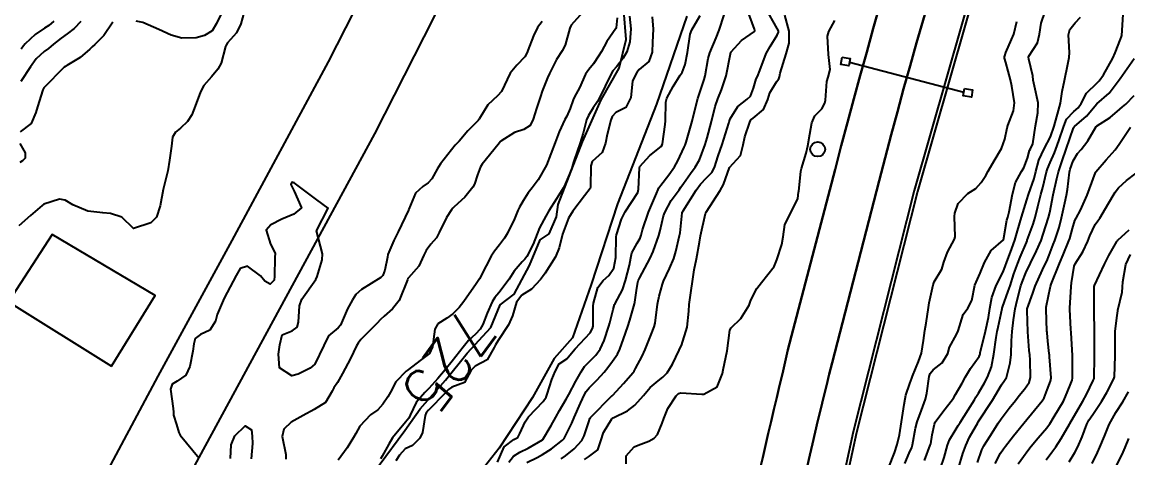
# Model space of a CAD drawing. Header units: metres. Extents: x 318500 to 325275, y 7408834 to 7428799.
# Drawn here: x 323498.3 to 323594.8, y 7419751.9 to 7419790 of the extents above; entities that cross this region are included whole.
import ezdxf
from ezdxf.enums import TextEntityAlignment as Align

# ---------------------------------------------------------------- set-up
doc = ezdxf.new("R2010")
doc.units = ezdxf.units.M
doc.header["$MEASUREMENT"] = 0
for name, color, linetype in [('Canaleta de Drenagem', 151, 'Continuous'), ('Cotas', 45, 'Continuous'), ('Curvas de Nivel 1m', 11, 'Continuous'), ('Curvas de Nivel 5m', 15, 'Continuous'), ('Edificações', 30, 'Continuous'), ('Hidrografia', 140, 'Continuous'), ('Linha Férrea', 20, 'Continuous'), ('Postes', 20, 'Continuous'), ('Pórticos', 45, 'Continuous'), ('Vias Primárias', 230, 'Continuous')]:
    doc.layers.add(name, color=color, linetype=linetype)
doc.styles.add('Style-STANDARD', font='STANDARD.shx')

msp = doc.modelspace()

# ---------------------------------------------------------------- linework, layer by layer
at = {"layer": 'Canaleta de Drenagem'}
for points in [[(323595.116, 7419832.952), (323589.662, 7419818.973), (323585.826, 7419808.817), (323581.835, 7419795.035), (323576.178, 7419775.288), (323570.863, 7419754.222), (323567.061, 7419736.754), (323564.533, 7419720.956), (323564.768, 7419715.621), (323560.512, 7419694.585), (323553.429, 7419661.246)], [(323595.395, 7419832.842), (323589.942, 7419818.866), (323586.111, 7419808.723), (323582.123, 7419794.952), (323576.468, 7419775.21), (323571.155, 7419754.154), (323567.356, 7419736.699), (323564.834, 7419720.939), (323565.07, 7419715.597), (323560.806, 7419694.524), (323553.722, 7419661.183)]]:
    msp.add_lwpolyline(points, dxfattribs=at)
at = {"layer": 'Curvas de Nivel 1m', "flags": 128}
for points, elevation in [([(323517.812, 7419791.442), (323517.371, 7419789.873), (323517, 7419789.086), (323516.195, 7419788.197), (323516.07, 7419788.013), (323516.015, 7419787.892), (323515.642, 7419786.421), (323515.355, 7419785.898), (323514.811, 7419785.246), (323514.146, 7419784.465), (323513.832, 7419783.915), (323513.377, 7419782.666), (323513.073, 7419781.926), (323512.696, 7419781.336), (323512.092, 7419780.736), (323511.649, 7419780.384), (323511.389, 7419779.95), (323511.298, 7419779.178), (323511.145, 7419777.954), (323510.975, 7419777.028), (323510.712, 7419775.96), (323510.582, 7419775.401), (323510.316, 7419773.965), (323509.99, 7419772.976), (323509.492, 7419772.468), (323507.98, 7419771.99), (323506.97, 7419772.986), (323505.993, 7419773.298), (323505.306, 7419773.344), (323503.995, 7419773.508), (323502.676, 7419774.063), (323502.006, 7419774.464), (323501.537, 7419774.547), (323500.161, 7419774.098), (323499.999, 7419774.002), (323498.99, 7419773.115), (323497.981, 7419772.21)], 729), ([(323547.769, 7419791.467), (323546.223, 7419789.742), (323546.098, 7419789.492), (323545.688, 7419788.007), (323545.433, 7419787.501), (323544.936, 7419786.752), (323544.321, 7419785.518), (323544.156, 7419785.137), (323543.699, 7419783.97), (323543.549, 7419783.526), (323543.183, 7419782.47), (323542.9, 7419781.532), (323542.646, 7419780.991), (323542.096, 7419780.635), (323541.262, 7419780.383), (323540.081, 7419779.616), (323540.061, 7419779.589), (323540.047, 7419779.57), (323539.836, 7419779.332), (323538.436, 7419777.594), (323538.294, 7419777.359), (323538.046, 7419776.657), (323537.771, 7419775.866), (323537.637, 7419775.604), (323536.918, 7419774.709), (323536.004, 7419773.883), (323535.871, 7419773.753), (323535.758, 7419773.624), (323535.319, 7419772.955), (323534.68, 7419771.64), (323534.448, 7419771.168), (323533.965, 7419770.618), (323533.553, 7419770.057), (323533.35, 7419769.656), (323532.901, 7419768.695), (323532.001, 7419767.669), (323531.964, 7419767.625), (323531.918, 7419767.507), (323531.2, 7419765.68), (323530.605, 7419764.973), (323529.88, 7419764.335), (323529.558, 7419764.022), (323529.264, 7419763.709), (323528.577, 7419763.002), (323527.848, 7419762.271), (323527.609, 7419761.967), (323527.481, 7419761.734), (323526.937, 7419760.631), (323526.474, 7419759.743), (323526.257, 7419759.302), (323525.802, 7419758.541), (323525.492, 7419758.057), (323525.343, 7419757.757), (323524.755, 7419756.786), (323523.766, 7419756.154), (323523.513, 7419756.034), (323523.069, 7419755.79), (323521.753, 7419755.071), (323521.112, 7419754.451), (323520.981, 7419753.818), (323521.286, 7419752.245), (323521.307, 7419751.814)], 727), ([(323550.229, 7419790.379), (323550.14, 7419789.521), (323550.106, 7419789.441), (323549.322, 7419788.33), (323548.854, 7419787.453), (323548.61, 7419787.029), (323548.174, 7419786.373), (323547.766, 7419785.866), (323547.481, 7419785.47), (323546.945, 7419784.275), (323546.513, 7419783.484), (323546.397, 7419783.226), (323546.124, 7419782.454), (323545.826, 7419781.782), (323545.668, 7419781.497), (323545.162, 7419780.436), (323544.813, 7419779.509), (323544.06, 7419777.52), (323543.324, 7419776.244), (323542.804, 7419775.532), (323542.458, 7419775.102), (323542.013, 7419774.413), (323541.697, 7419773.852), (323541.55, 7419773.547), (323541.255, 7419772.814), (323540.656, 7419771.56), (323540.395, 7419771.143), (323539.965, 7419770.558), (323539.529, 7419770.004), (323539.239, 7419769.577), (323538.791, 7419768.728), (323538.212, 7419767.587), (323538.095, 7419767.412), (323537.916, 7419767.15), (323536.848, 7419765.606), (323536.437, 7419765.067), (323535.883, 7419764.515), (323535.353, 7419764.153), (323534.561, 7419763.64), (323534.315, 7419763.192), (323534.101, 7419761.646), (323533.834, 7419761.058), (323533.031, 7419760.455), (323532.004, 7419759.668), (323531.907, 7419759.581), (323531.818, 7419759.506), (323530.912, 7419758.575), (323530.433, 7419757.69), (323530.192, 7419757.286), (323529.774, 7419756.647), (323529.324, 7419756.15), (323528.697, 7419755.716), (323527.75, 7419754.7), (323527.396, 7419754.081), (323527.202, 7419753.735), (323526.649, 7419752.818), (323525.855, 7419751.749)], 726), ([(323553.298, 7419790.462), (323553.378, 7419789.393), (323553.325, 7419788.271), (323553.285, 7419787.394), (323553.016, 7419786.559), (323552.167, 7419785.862), (323551.956, 7419785.62), (323551.834, 7419785.415), (323551.59, 7419784.855), (323551.443, 7419783.42), (323551.006, 7419782.548), (323550.12, 7419782.102), (323549.8, 7419781.758), (323549.671, 7419781.444), (323549.358, 7419780.18), (323549.208, 7419779.449), (323548.912, 7419778.611), (323548.064, 7419777.838), (323547.934, 7419777.462), (323547.909, 7419775.584), (323547.869, 7419775.462), (323547.375, 7419774.824), (323546.362, 7419773.485), (323545.994, 7419772.882), (323545.468, 7419771.498), (323545.167, 7419770.297), (323544.847, 7419769.507), (323543.936, 7419768.083), (323543.705, 7419767.75), (323543.54, 7419767.524), (323542.755, 7419766.688), (323541.906, 7419766.151), (323541.448, 7419765.547), (323541.085, 7419764.349), (323540.732, 7419763.557), (323539.849, 7419762.19), (323539.611, 7419761.804), (323539.504, 7419761.573), (323538.891, 7419760.518), (323537.824, 7419759.964), (323537.487, 7419759.595), (323536.889, 7419758.519), (323535.797, 7419758.105), (323535.505, 7419757.914), (323535.247, 7419757.628), (323533.767, 7419756.119), (323533.547, 7419755.869), (323533.468, 7419755.653), (323533.235, 7419754.166), (323533.01, 7419753.657), (323532.359, 7419753.035), (323531.726, 7419752.717), (323531.221, 7419752.173), (323530.903, 7419751.682)], 724), ([(323539.786, 7419751.569), (323540.377, 7419752.914), (323541.224, 7419753.548), (323541.569, 7419753.716), (323541.748, 7419754.083), (323542.194, 7419755.103), (323542.496, 7419755.529), (323543.784, 7419756.869), (323544.039, 7419757.256), (323544.131, 7419757.507), (323544.517, 7419758.795), (323544.828, 7419759.5), (323545.173, 7419760.153), (323545.836, 7419760.587), (323546.248, 7419761.08), (323546.559, 7419761.479), (323547.864, 7419762.878), (323548.088, 7419763.237), (323548.139, 7419763.457), (323548.148, 7419765.206), (323548.161, 7419765.457), (323548.558, 7419766.816), (323549.027, 7419767.449), (323549.503, 7419767.876), (323549.941, 7419768.502), (323550.122, 7419769.437), (323550.162, 7419771.253), (323550.181, 7419771.437), (323550.622, 7419772.809), (323550.923, 7419773.426), (323552.027, 7419775.136), (323552.104, 7419775.409), (323552.198, 7419777.268), (323552.229, 7419777.407), (323553.1, 7419778.369), (323554.087, 7419779.158), (323554.173, 7419779.295), (323554.195, 7419779.379), (323554.428, 7419781.056), (323554.461, 7419781.376), (323554.494, 7419783.017), (323554.562, 7419783.376), (323555.123, 7419784.398), (323555.753, 7419785.364), (323555.904, 7419785.622), (323556.174, 7419786.303), (323556.38, 7419787.357), (323556.617, 7419788.951), (323556.76, 7419789.352), (323557.474, 7419790.583)], 724), ([(323542.334, 7419751.531), (323543.253, 7419751.981), (323543.721, 7419752.236), (323544.509, 7419752.722), (323545.474, 7419753.493), (323545.596, 7419753.638), (323545.746, 7419753.911), (323546.272, 7419754.973), (323546.491, 7419755.479), (323547.043, 7419756.731), (323547.39, 7419757.466), (323547.532, 7419757.726), (323547.799, 7419758.075), (323548.492, 7419758.768), (323549.102, 7419759.441), (323549.42, 7419759.842), (323549.834, 7419760.4), (323550.265, 7419761.013), (323550.466, 7419761.431), (323550.785, 7419762.352), (323551.169, 7419763.421), (323551.336, 7419763.96), (323551.737, 7419765.412), (323551.768, 7419765.546), (323551.918, 7419766.578), (323552.036, 7419767.3), (323552.066, 7419767.408), (323552.181, 7419767.655), (323553.112, 7419769.393), (323553.381, 7419769.967), (323553.873, 7419771.382), (323553.986, 7419771.795), (323554.295, 7419773.088), (323554.391, 7419773.376), (323554.963, 7419774.428), (323555.638, 7419775.364), (323555.81, 7419775.586), (323556.038, 7419775.92), (323556.629, 7419776.774), (323557.054, 7419777.345), (323557.418, 7419777.991), (323557.921, 7419779.333), (323558.096, 7419779.903), (323558.462, 7419781.325), (323558.806, 7419782.644), (323559.028, 7419783.317), (323559.355, 7419784.109), (323559.771, 7419785.306), (323560.123, 7419787.235), (323560.136, 7419787.301), (323560.15, 7419787.341), (323560.192, 7419787.419), (323561.085, 7419788.413), (323562.219, 7419789.204), (323562.26, 7419789.239), (323562.267, 7419789.279), (323562.222, 7419789.404), (323561.547, 7419791.287)], 726), ([(323545.35, 7419751.859), (323545.719, 7419752.114), (323546.473, 7419752.734), (323547.149, 7419753.469), (323547.358, 7419753.854), (323547.765, 7419755.104), (323547.855, 7419755.372), (323547.914, 7419755.458), (323549.789, 7419757.38), (323549.816, 7419757.404), (323549.85, 7419757.429), (323550.792, 7419758.433), (323551.632, 7419759.412), (323551.709, 7419759.525), (323551.825, 7419759.743), (323552.413, 7419760.83), (323552.679, 7419761.398), (323553.204, 7419762.73), (323553.472, 7419763.386), (323553.553, 7419763.707), (323553.76, 7419765.382), (323553.778, 7419765.506), (323553.91, 7419766.066), (323554.182, 7419767.122), (323554.279, 7419767.377), (323554.813, 7419768.5), (323555.175, 7419769.368), (323555.366, 7419769.959), (323555.695, 7419771.363), (323555.734, 7419771.612), (323555.917, 7419773.361), (323555.942, 7419773.429), (323556.012, 7419773.534), (323557.133, 7419775.343), (323557.507, 7419775.869), (323558.046, 7419776.401), (323558.512, 7419776.864), (323558.729, 7419777.32), (323559.055, 7419778.336), (323559.402, 7419779.31), (323559.986, 7419781.179), (323560.016, 7419781.301), (323560.039, 7419781.374), (323560.114, 7419781.573), (323560.786, 7419782.637), (323561.579, 7419783.286), (323561.873, 7419783.554), (323562.154, 7419784.239), (323562.391, 7419785.052), (323562.48, 7419785.275), (323562.691, 7419785.788), (323563.24, 7419787.264), (323563.588, 7419787.87), (323564.214, 7419788.882), (323564.32, 7419789.147), (323564.32, 7419789.249), (323564.223, 7419789.462), (323563.206, 7419791.266)], 727), ([(323547.387, 7419751.793), (323547.718, 7419752.023), (323548.535, 7419752.641), (323548.809, 7419753.444), (323549.03, 7419754.162), (323549.769, 7419755.353), (323549.808, 7419755.391), (323549.879, 7419755.429), (323551.14, 7419756.053), (323551.781, 7419756.542), (323552.536, 7419757.399), (323553.114, 7419758.077), (323553.81, 7419758.681), (323554.211, 7419758.979), (323554.614, 7419759.372), (323555.069, 7419760.131), (323555.661, 7419761.362), (323555.722, 7419761.491), (323555.854, 7419761.765), (323556.358, 7419763.353), (323556.486, 7419764.756), (323556.523, 7419765.351), (323556.704, 7419766.562), (323556.805, 7419767.347), (323556.963, 7419768.367), (323557.166, 7419769.342), (323557.425, 7419770.791), (323557.527, 7419771.337), (323557.961, 7419773.282), (323557.972, 7419773.331), (323558.011, 7419773.418), (323559.223, 7419775.312), (323559.521, 7419775.824), (323560.047, 7419777.3), (323560.06, 7419777.325), (323561.014, 7419778.352), (323561.256, 7419779.288), (323561.395, 7419779.989), (323561.816, 7419781.283), (323561.925, 7419781.47), (323562.115, 7419781.608), (323563.023, 7419782.37), (323563.391, 7419783.261), (323563.573, 7419783.834), (323564.163, 7419784.788), (323564.365, 7419785.049), (323564.419, 7419785.246), (323564.472, 7419785.544), (323565.003, 7419787.238), (323565.273, 7419788.165), (323565.268, 7419789.234), (323564.87, 7419790.612)], 728), ([(323575.353, 7419751.457), (323575.729, 7419752.348), (323575.965, 7419752.858), (323576.045, 7419753.085), (323576.308, 7419754.536), (323576.451, 7419755.08), (323576.819, 7419756.113), (323577.159, 7419757.069), (323577.282, 7419757.584), (323577.485, 7419759.065), (323577.568, 7419759.32), (323577.829, 7419759.627), (323578.639, 7419760.251), (323579.106, 7419761.047), (323579.273, 7419761.628), (323579.867, 7419762.706), (323580.014, 7419763.038), (323580.46, 7419764.463), (323580.854, 7419765.026), (323581.228, 7419765.703), (323581.472, 7419767.017), (323581.941, 7419768.078), (323582.318, 7419769.004), (323582.902, 7419770.059), (323583.98, 7419770.98), (323584.281, 7419772.702), (323584.349, 7419772.977), (323584.474, 7419773.435), (323584.759, 7419774.973), (323585.027, 7419775.988), (323585.554, 7419776.965), (323585.744, 7419777.284), (323586.078, 7419778.133), (323586.262, 7419778.782), (323586.331, 7419778.956), (323586.532, 7419779.391), (323586.774, 7419780.95), (323586.982, 7419782.092), (323587.01, 7419782.947), (323586.703, 7419784.411), (323586.587, 7419784.954), (323586.531, 7419785.312), (323586.188, 7419786.779), (323586.156, 7419786.96), (323586.162, 7419786.989), (323586.191, 7419787.035), (323586.951, 7419788.206), (323587.139, 7419788.946), (323587.267, 7419789.912), (323587.611, 7419790.94)], 731), ([(323577.074, 7419751.716), (323577.59, 7419753.062), (323577.621, 7419753.182), (323577.754, 7419753.969), (323577.944, 7419754.881), (323578.02, 7419755.057), (323578.762, 7419756.068), (323579.513, 7419757.043), (323579.631, 7419757.203), (323579.796, 7419757.472), (323580.367, 7419758.477), (323580.676, 7419759.027), (323581.104, 7419759.747), (323581.847, 7419760.8), (323581.92, 7419760.938), (323581.933, 7419761.009), (323581.957, 7419761.114), (323582.419, 7419763.002), (323582.679, 7419764.208), (323582.793, 7419764.997), (323582.952, 7419765.957), (323583.349, 7419766.989), (323583.942, 7419768.188), (323584.163, 7419768.763), (323584.239, 7419768.977), (323584.716, 7419770.226), (323584.966, 7419770.97), (323585.195, 7419771.765), (323585.567, 7419772.964), (323586.025, 7419774.484), (323586.175, 7419774.958), (323586.65, 7419776.352), (323586.809, 7419776.949), (323587.079, 7419777.941), (323587.537, 7419778.938), (323588.101, 7419779.985), (323588.413, 7419780.925), (323588.772, 7419782.279), (323588.955, 7419782.918), (323589.11, 7419783.961), (323589.302, 7419784.913), (323589.614, 7419786.338), (323589.711, 7419786.907), (323589.734, 7419787.37), (323589.665, 7419788.908), (323589.777, 7419789.357), (323590.236, 7419789.963), (323590.7, 7419790.439)], 732), ([(323578.472, 7419751.052), (323578.799, 7419751.974), (323579.101, 7419753.046), (323579.272, 7419753.52), (323579.759, 7419754.321), (323580.03, 7419754.772), (323580.187, 7419755.034), (323580.899, 7419756.141), (323581.436, 7419757.015), (323581.57, 7419757.237), (323581.799, 7419757.601), (323582.318, 7419758.497), (323582.578, 7419758.999), (323582.923, 7419759.904), (323583.142, 7419760.991), (323583.327, 7419762.451), (323583.425, 7419762.987), (323583.51, 7419763.351), (323583.855, 7419764.981), (323583.865, 7419765.016), (323583.902, 7419765.114), (323584.403, 7419766.495), (323584.554, 7419766.974), (323584.893, 7419768.018), (323585.237, 7419768.967), (323585.44, 7419769.483), (323585.977, 7419770.767), (323586.038, 7419770.901), (323586.063, 7419770.959), (323586.582, 7419772.37), (323586.755, 7419772.949), (323586.969, 7419773.895), (323587.237, 7419774.942), (323587.413, 7419775.566), (323587.734, 7419776.935), (323587.813, 7419777.185), (323588.072, 7419777.762), (323588.432, 7419778.578), (323588.556, 7419778.923), (323588.818, 7419779.64), (323589.24, 7419780.913), (323589.497, 7419781.532), (323590.13, 7419782.203), (323590.512, 7419782.519), (323590.756, 7419782.894), (323591.234, 7419783.809), (323592.167, 7419784.7), (323592.264, 7419784.783), (323592.341, 7419784.877), (323592.714, 7419785.41), (323593.545, 7419786.86), (323593.736, 7419787.317), (323594.215, 7419788.518), (323594.302, 7419788.765), (323594.317, 7419788.849), (323594.43, 7419790.665)], 733), ([(323503.4, 7419790.058), (323502.817, 7419789.458), (323502.204, 7419789.002), (323501.656, 7419788.62), (323501.001, 7419788.088), (323500.557, 7419787.722), (323500.18, 7419787.451), (323499.478, 7419786.803), (323498.981, 7419786.118), (323498.147, 7419784.836)], 731), ([(323501.025, 7419790.088), (323500.579, 7419789.73), (323500.211, 7419789.479), (323499.395, 7419788.92), (323498.538, 7419788.125), (323498.377, 7419787.938), (323498.183, 7419787.655)], 732), ([(323543.68, 7419790.071), (323543.282, 7419789.529), (323542.919, 7419788.824), (323542.428, 7419787.538), (323542.368, 7419787.357), (323542.182, 7419786.98), (323541.461, 7419786.261), (323540.89, 7419785.559), (323540.144, 7419783.96), (323539.782, 7419783.575), (323538.934, 7419782.782), (323538.225, 7419781.598), (323538.187, 7419781.521), (323538.107, 7419781.41), (323537.183, 7419780.52), (323536.421, 7419779.617), (323536.25, 7419779.446), (323536.076, 7419779.269), (323534.817, 7419777.639), (323534.524, 7419777.172), (323534.04, 7419776.333), (323533.724, 7419775.965), (323533.252, 7419775.662), (323532.629, 7419775.062), (323532.026, 7419773.67), (323532.022, 7419773.647), (323531.999, 7419773.589), (323531.112, 7419771.683), (323530.721, 7419770.936), (323530.217, 7419769.696), (323530.162, 7419769.482), (323529.93, 7419768.343), (323529.762, 7419767.863), (323529.6, 7419767.705), (323527.909, 7419766.64), (323527.411, 7419766.229), (323527.107, 7419765.738), (323526.671, 7419764.959), (323526.157, 7419763.747), (323526.068, 7419763.547), (323525.863, 7419763.298), (323525.011, 7419762.604), (323524.618, 7419761.768), (323523.823, 7419760.121), (323523.43, 7419759.786), (323522.363, 7419759.251), (323521.81, 7419759.114), (323520.743, 7419759.821), (323520.646, 7419761.007), (323520.78, 7419761.821), (323520.974, 7419762.698), (323521.858, 7419763.029), (323522.298, 7419763.369), (323522.408, 7419763.802), (323522.475, 7419765.217), (323522.678, 7419765.798), (323523.918, 7419767.532), (323524.035, 7419767.778), (323524.459, 7419769.255), (323524.494, 7419769.772), (323523.98, 7419771.78), (323525.003, 7419773.765), (323524.011, 7419774.493), (323522.268, 7419775.806), (323522.032, 7419775.957), (323521.818, 7419776.028), (323521.719, 7419775.813), (323522.021, 7419775.243), (323522.667, 7419773.8), (323521.994, 7419773.237), (323520.957, 7419772.787), (323519.985, 7419772.303), (323519.58, 7419771.836), (323519.962, 7419770.619), (323520.362, 7419769.826), (323520.334, 7419769.436), (323520.301, 7419767.826), (323520.271, 7419767.472), (323519.913, 7419767.107), (323519.471, 7419767.392), (323519.087, 7419767.842), (323517.932, 7419768.69), (323517.304, 7419768.494), (323516.947, 7419767.875), (323515.9, 7419765.89), (323515.294, 7419764.48), (323515.137, 7419763.897), (323514.664, 7419763.096), (323513.852, 7419762.715), (323513.379, 7419762.385), (323513.253, 7419761.919), (323513.165, 7419761.251), (323512.911, 7419759.924), (323512.57, 7419759.167), (323511.801, 7419758.643), (323511.356, 7419758.387), (323511.214, 7419757.949), (323511.463, 7419756.246), (323511.481, 7419755.944), (323511.49, 7419755.677), (323511.749, 7419754.866), (323511.958, 7419754.152), (323512.073, 7419753.935), (323513.71, 7419751.91)], 728), ([(323551.025, 7419751.417), (323551.019, 7419752.119), (323551.732, 7419752.895), (323552.085, 7419753.054), (323553.008, 7419753.391), (323553.466, 7419753.663), (323553.749, 7419753.986), (323554.177, 7419754.961), (323554.3, 7419755.372), (323554.668, 7419756.26), (323555.385, 7419757.364), (323555.594, 7419757.561), (323555.794, 7419757.633), (323557.625, 7419757.5), (323557.793, 7419757.5), (323558.979, 7419758.136), (323559.43, 7419759.306), (323559.492, 7419759.638), (323559.85, 7419761.3), (323560.067, 7419763.099), (323560.204, 7419763.297), (323561.048, 7419764.123), (323561.759, 7419765.281), (323561.798, 7419765.385), (323561.906, 7419765.711), (323562.445, 7419766.749), (323562.836, 7419767.266), (323563.944, 7419768.667), (323564.174, 7419769.247), (323564.615, 7419770.596), (323564.746, 7419771.239), (323564.893, 7419772.34), (323565.339, 7419773.23), (323566.024, 7419774.606), (323566.089, 7419775.16), (323566.091, 7419775.219), (323566.283, 7419776.991), (323566.334, 7419777.217), (323566.744, 7419778.549), (323566.895, 7419779.212), (323567.073, 7419780.237), (323567.231, 7419781.209), (323567.493, 7419781.833), (323568.128, 7419782.43), (323568.39, 7419782.943), (323568.421, 7419783.196), (323568.547, 7419784.812), (323568.662, 7419785.193), (323568.856, 7419785.869), (323568.696, 7419787.192), (323568.623, 7419788.785), (323568.724, 7419789.192), (323569.255, 7419790.165)], 729), ([(323580.061, 7419751.035), (323580.434, 7419752.325), (323580.68, 7419753.026), (323581.026, 7419753.746), (323581.727, 7419755.011), (323581.771, 7419755.083), (323583.035, 7419756.991), (323583.319, 7419757.466), (323583.81, 7419758.327), (323584.078, 7419758.716), (323584.237, 7419758.976), (323584.577, 7419760.235), (323584.643, 7419760.972), (323584.674, 7419762.16), (323584.733, 7419762.971), (323584.862, 7419763.993), (323585.002, 7419764.969), (323585.168, 7419765.711), (323585.508, 7419766.964), (323585.61, 7419767.286), (323585.942, 7419768.121), (323586.34, 7419768.954), (323586.875, 7419770.037), (323587.259, 7419770.941), (323587.451, 7419771.475), (323587.903, 7419772.932), (323588.015, 7419773.392), (323588.326, 7419774.926), (323588.631, 7419776.342), (323588.776, 7419776.919), (323589.099, 7419777.891), (323589.45, 7419778.91), (323590.109, 7419780.787), (323590.146, 7419780.863), (323590.186, 7419780.899), (323591.229, 7419781.783), (323592.14, 7419782.88), (323593.204, 7419783.815), (323594.001, 7419784.853), (323594.172, 7419785.096), (323595.398, 7419786.832)], 734), ([(323583.244, 7419751.46), (323583.731, 7419752.347), (323583.984, 7419752.729), (323584.168, 7419752.976), (323584.864, 7419753.858), (323585.77, 7419754.96), (323587.369, 7419756.936), (323587.53, 7419757.198), (323587.804, 7419757.873), (323588.087, 7419758.655), (323588.132, 7419758.925), (323588.001, 7419760.774), (323587.991, 7419760.928), (323587.98, 7419761.057), (323587.862, 7419762.132), (323587.79, 7419762.852), (323587.785, 7419762.931), (323587.779, 7419763.024), (323587.707, 7419764.933), (323587.723, 7419765.113), (323587.918, 7419766.102), (323588.06, 7419766.796), (323588.077, 7419766.928), (323588.136, 7419767.131), (323588.867, 7419768.916), (323589.187, 7419769.687), (323589.689, 7419770.904), (323589.764, 7419771.122), (323589.996, 7419771.992), (323590.224, 7419772.681), (323590.328, 7419772.897), (323590.704, 7419773.58), (323591.292, 7419774.887), (323591.487, 7419775.436), (323592.031, 7419776.88), (323592.044, 7419776.897), (323592.061, 7419776.923), (323592.959, 7419777.984), (323593.73, 7419778.855), (323594.095, 7419779.346), (323595.064, 7419780.836)], 736), ([(323585.259, 7419751.422), (323585.726, 7419752.059), (323586.116, 7419752.572), (323586.407, 7419752.95), (323587.01, 7419753.682), (323587.765, 7419754.565), (323587.921, 7419754.775), (323588.021, 7419754.926), (323588.415, 7419755.559), (323589.228, 7419756.908), (323589.412, 7419757.29), (323589.811, 7419758.297), (323589.984, 7419758.731), (323590.022, 7419758.898), (323590.022, 7419760.724), (323590.016, 7419760.898), (323589.891, 7419762.879), (323589.89, 7419762.9), (323589.874, 7419763.176), (323589.787, 7419764.902), (323589.787, 7419765.017), (323589.902, 7419766.9), (323589.933, 7419767.231), (323590.146, 7419768.7), (323590.232, 7419768.897), (323590.921, 7419769.935), (323591.336, 7419770.886), (323591.517, 7419771.354), (323592.002, 7419772.332), (323592.226, 7419772.658), (323592.389, 7419772.874), (323592.894, 7419773.742), (323593.552, 7419774.857), (323593.732, 7419775.157), (323594.04, 7419775.547), (323594.727, 7419776.163), (323595.577, 7419776.827)], 737), ([(323587.723, 7419751.775), (323588.216, 7419752.44), (323588.558, 7419752.918), (323589.028, 7419753.633), (323589.753, 7419754.9), (323589.77, 7419754.933), (323590.493, 7419756.183), (323590.92, 7419756.889), (323591.221, 7419757.464), (323591.817, 7419758.694), (323591.878, 7419758.82), (323591.894, 7419758.879), (323591.92, 7419760.808), (323591.922, 7419760.879), (323591.921, 7419760.95), (323591.917, 7419762.879), (323591.9, 7419764.88), (323591.89, 7419766.88), (323591.897, 7419766.914), (323591.931, 7419767.009), (323592.802, 7419768.867), (323593.195, 7419769.628), (323593.895, 7419770.851), (323593.931, 7419770.901), (323593.982, 7419770.953), (323594.952, 7419771.879)], 738), ([(323589.72, 7419751.598), (323590.227, 7419752.401), (323590.488, 7419752.893), (323590.867, 7419753.775), (323591.254, 7419754.885), (323591.425, 7419755.232), (323591.779, 7419755.734), (323592.553, 7419756.869), (323593.003, 7419757.661), (323593.621, 7419758.853), (323593.666, 7419759.008), (323593.738, 7419760.852), (323593.743, 7419762.726), (323593.741, 7419762.852), (323593.748, 7419762.976), (323593.89, 7419764.171), (323593.967, 7419764.781), (323593.979, 7419764.849), (323594.358, 7419766.409), (323594.386, 7419766.843), (323594.411, 7419767.319), (323594.667, 7419768.839), (323595.08, 7419769.716)], 739), ([(323516.461, 7419751.879), (323516.525, 7419753.081), (323516.831, 7419753.874), (323517.749, 7419754.737), (323518.288, 7419754.395), (323518.345, 7419753.851), (323518.382, 7419753.199), (323518.259, 7419751.852)], 728), ([(323593.712, 7419750.98), (323594.336, 7419752.235), (323594.602, 7419752.837), (323594.942, 7419753.642)], 741)]:
    msp.add_lwpolyline(points, dxfattribs=dict(at, elevation=elevation))
at = {"layer": 'Curvas de Nivel 5m', "flags": 128}
for points, elevation in [([(323516.24, 7419791.89), (323515.251, 7419789.9), (323514.854, 7419789.26), (323514.204, 7419788.837), (323513.468, 7419788.654), (323512.2, 7419788.61), (323511.288, 7419788.87), (323510.211, 7419789.354), (323508.793, 7419789.984), (323508.221, 7419790.103)], 730), ([(323551.325, 7419790.518), (323551.421, 7419789.422), (323551.346, 7419788.279), (323551.073, 7419787.427), (323550.754, 7419786.859), (323550.17, 7419786.117), (323549.865, 7419785.743), (323549.686, 7419785.445), (323549.192, 7419784.407), (323548.715, 7419783.454), (323548.504, 7419783.086), (323548.126, 7419782.512), (323547.725, 7419781.857), (323547.572, 7419781.468), (323547.258, 7419780.307), (323547.013, 7419779.476), (323546.451, 7419777.871), (323546.34, 7419777.486), (323546.28, 7419777.263), (323546.048, 7419776.666), (323545.683, 7419775.848), (323545.507, 7419775.498), (323544.94, 7419774.582), (323544.263, 7419773.516), (323543.995, 7419773.052), (323543.459, 7419772.051), (323543.253, 7419771.527), (323542.888, 7419770.609), (323542.345, 7419769.536), (323542.184, 7419769.301), (323541.943, 7419769.059), (323541.226, 7419768.255), (323540.794, 7419767.557), (323539.908, 7419766.355), (323539.537, 7419765.94), (323539.315, 7419765.576), (323538.89, 7419764.575), (323538.492, 7419763.584), (323538.27, 7419763.179), (323537.858, 7419762.76), (323537.251, 7419762.197), (323536.789, 7419761.606), (323535.828, 7419760.383), (323535.208, 7419759.629), (323534.578, 7419758.869), (323533.795, 7419757.997), (323533.622, 7419757.822), (323533.442, 7419757.653), (323532.67, 7419756.768), (323532.141, 7419755.666), (323532.025, 7419755.399), (323531.754, 7419755.059), (323530.623, 7419753.687), (323530.281, 7419753.143), (323529.716, 7419752.1), (323529.56, 7419751.854)], 725), ([(323540.788, 7419751.554), (323541.18, 7419752.087), (323541.723, 7419752.428), (323542.474, 7419752.783), (323543.704, 7419753.511), (323543.726, 7419753.524), (323543.741, 7419753.552), (323544.481, 7419754.781), (323544.881, 7419755.499), (323545.201, 7419756.071), (323545.786, 7419757.062), (323546.016, 7419757.487), (323546.63, 7419758.655), (323547.088, 7419759.471), (323547.378, 7419759.916), (323547.834, 7419760.372), (323548.378, 7419760.916), (323548.744, 7419761.451), (323549.103, 7419762.202), (323549.517, 7419763.444), (323549.586, 7419763.731), (323549.892, 7419764.918), (323550.004, 7419765.332), (323550.058, 7419765.438), (323550.709, 7419766.637), (323550.961, 7419767.425), (323551.302, 7419768.778), (323551.419, 7419769.418), (323551.513, 7419769.86), (323551.969, 7419770.706), (323552.234, 7419771.148), (323552.33, 7419771.405), (323552.455, 7419771.871), (323552.964, 7419773.396), (323553.676, 7419775.035), (323553.805, 7419775.383), (323553.869, 7419775.546), (323554.036, 7419775.756), (323554.763, 7419776.659), (323555.241, 7419777.368), (323555.526, 7419777.907), (323556.086, 7419779.074), (323556.176, 7419779.271), (323556.209, 7419779.358), (323556.261, 7419779.527), (323556.786, 7419781.35), (323557.04, 7419782.432), (323557.28, 7419783.343), (323557.832, 7419785.002), (323557.922, 7419785.334), (323558.185, 7419786.847), (323558.327, 7419787.328), (323558.89, 7419788.64), (323559.158, 7419789.316), (323559.586, 7419790.656)], 725), ([(323506.196, 7419790.02), (323505.404, 7419788.83), (323504.612, 7419788.044), (323504.385, 7419787.849), (323504.184, 7419787.648), (323503.32, 7419786.912), (323502.162, 7419786.215), (323502.069, 7419786.164), (323501.944, 7419786.073), (323500.142, 7419784.268), (323500.059, 7419784.101), (323499.614, 7419782.611), (323499.464, 7419782.11), (323499.048, 7419781.164), (323498.084, 7419780.42)], 730), ([(323573.98, 7419751.116), (323574.45, 7419752.388), (323574.695, 7419753.106), (323574.895, 7419753.96), (323575.075, 7419755.1), (323575.307, 7419756.619), (323575.387, 7419757.096), (323575.462, 7419757.428), (323575.81, 7419758.442), (323575.987, 7419758.918), (323576.047, 7419759.087), (323576.571, 7419760.347), (323576.833, 7419761.075), (323576.981, 7419762.193), (323577.11, 7419763.071), (323577.232, 7419763.717), (323577.424, 7419765.067), (323577.491, 7419765.482), (323577.833, 7419767.061), (323577.933, 7419767.315), (323578.581, 7419768.417), (323578.779, 7419769.052), (323579.086, 7419769.926), (323579.71, 7419771.043), (323579.761, 7419771.265), (323579.707, 7419773.043), (323579.732, 7419773.323), (323580.021, 7419774.18), (323580.865, 7419775.027), (323581.569, 7419775.485), (323582.045, 7419776.002), (323582.434, 7419776.624), (323582.642, 7419777.001), (323583.18, 7419777.887), (323583.814, 7419778.984), (323584.098, 7419779.796), (323584.296, 7419780.79), (323584.351, 7419780.978), (323584.851, 7419782.251), (323584.942, 7419782.972), (323584.719, 7419784.417), (323584.584, 7419784.976), (323584.185, 7419786.476), (323584.081, 7419786.874), (323584.073, 7419786.982), (323584.092, 7419787.081), (323584.196, 7419787.371), (323584.686, 7419788.502), (323584.881, 7419788.973), (323585.144, 7419790.063)], 730), ([(323581.718, 7419751.544), (323582.088, 7419752.651), (323582.26, 7419753.002), (323582.839, 7419753.908), (323583.515, 7419754.984), (323583.774, 7419755.361), (323584.474, 7419756.282), (323585.024, 7419756.968), (323585.365, 7419757.395), (323585.805, 7419757.931), (323586.234, 7419758.534), (323586.355, 7419758.952), (323586.313, 7419760.483), (323586.275, 7419760.954), (323586.236, 7419761.337), (323586.111, 7419762.956), (323586.036, 7419764.819), (323586.06, 7419764.958), (323586.532, 7419766.339), (323586.749, 7419766.948), (323587.381, 7419768.375), (323587.659, 7419768.934), (323587.754, 7419769.132), (323587.961, 7419769.645), (323588.326, 7419770.573), (323588.458, 7419770.923), (323588.839, 7419772.076), (323589.056, 7419772.914), (323589.344, 7419774.231), (323589.486, 7419774.908), (323589.564, 7419775.38), (323589.741, 7419776.905), (323589.8, 7419777.168), (323590.075, 7419777.895), (323590.455, 7419778.526), (323590.777, 7419778.893), (323591.357, 7419779.628), (323592.076, 7419780.88), (323592.092, 7419780.898), (323592.111, 7419780.916), (323593.292, 7419781.693), (323594.133, 7419782.41), (323594.367, 7419782.616), (323594.655, 7419782.842), (323595.389, 7419783.593)], 735), ([(323498.073, 7419779.416), (323498.532, 7419778.59), (323498.531, 7419778.123), (323498.286, 7419777.897), (323498.054, 7419777.746)], 730), ([(323591.718, 7419751.441), (323592.185, 7419752.422), (323592.403, 7419752.87), (323592.792, 7419753.827), (323593.208, 7419754.858), (323593.78, 7419755.896), (323594.407, 7419756.841), (323594.915, 7419757.722)], 740)]:
    msp.add_lwpolyline(points, dxfattribs=dict(at, elevation=elevation))
at = {"layer": 'Edificações'}
msp.add_lwpolyline([(323506.068, 7419759.942), (323509.886, 7419766.141), (323500.897, 7419771.465), (323497.078, 7419765.584), (323506.068, 7419759.942)], close=True, dxfattribs=at)
at = {"layer": 'Hidrografia'}
for points in [[(323529.443, 7419751.304), (323531.701, 7419754.343), (323533.014, 7419756.222), (323535.234, 7419758.728), (323537.135, 7419761.094), (323539.211, 7419763.345), (323540.027, 7419765.312), (323541.235, 7419766.241), (323542.568, 7419768.746), (323543.508, 7419770.996), (323544.289, 7419771.51), (323544.948, 7419773.009), (323545.072, 7419774.072), (323547.221, 7419779.559), (323548.838, 7419783.22), (323550.399, 7419786.002), (323551.023, 7419788.493), (323550.81, 7419790.992)], [(323556.317, 7419790.532), (323553.674, 7419782.845), (323550.264, 7419774.144), (323547.969, 7419767.086), (323546.321, 7419762.44), (323544.735, 7419760.621), (323542.855, 7419757.217), (323539.915, 7419752.798), (323538.329, 7419750.744)]]:
    msp.add_lwpolyline(points, dxfattribs=at)
at = {"layer": 'Linha Férrea'}
for points in [[(323843.705, 7420529.863, -0.339852), (323771.4, 7420065.587), (323704.487, 7420002.468, 0.137972), (323573.117, 7419776.141), (323569.018, 7419760.257, 0.009911), (323565.266, 7419744.042), (323557.569, 7419705.285), (323544.41, 7419647.347), (323509.546, 7419502.298), (323475.425, 7419363.32), (323454.167, 7419264.774, -0.048865), (323374.489, 7419022.071), (323336.216, 7418936.841), (323318.171, 7418898.232), (323303.703, 7418864.835, 0.016709)], [(323303.703, 7418864.835), (323318.171, 7418898.232), (323336.216, 7418936.841), (323374.489, 7419022.071, 0.048865), (323454.167, 7419264.774), (323475.425, 7419363.32), (323509.546, 7419502.298), (323544.41, 7419647.347), (323557.569, 7419705.285), (323565.266, 7419744.042, -0.009911), (323569.018, 7419760.257), (323573.117, 7419776.141, -0.137972), (323704.487, 7420002.468), (323771.4, 7420065.587, 0.339852), (323843.705, 7420529.863, 0.104587)], [(323840.146, 7420527.887, -0.339824), (323768.602, 7420068.543), (323704.141, 7420007.763, 0.140169), (323569.283, 7419777.13), (323565.155, 7419761.392, -0.000234), (323561.228, 7419744.645), (323553.453, 7419705.875), (323540.362, 7419648.042), (323505.529, 7419503.284), (323471.394, 7419364.249), (323450.124, 7419265.645, -0.047372), (323375.492, 7419034.63), (323347.077, 7418970.203), (323316.211, 7418903.384), (323295.96, 7418857.357)], [(323295.96, 7418857.357), (323316.211, 7418903.384), (323347.077, 7418970.203), (323375.492, 7419034.63, 0.047372), (323450.124, 7419265.645), (323471.394, 7419364.249), (323505.529, 7419503.284), (323540.362, 7419648.042), (323553.453, 7419705.875), (323561.228, 7419744.645, 0.000234), (323565.155, 7419761.392), (323569.283, 7419777.13, -0.140169), (323704.141, 7420007.763), (323768.602, 7420068.543, 0.339824), (323840.146, 7420527.887, 0.098634)]]:
    msp.add_lwpolyline(points, format="xyb", dxfattribs=at)
at = {"layer": 'Postes'}
msp.add_circle((323567.753, 7419778.904), 0.645, dxfattribs=at)
at = {"layer": 'Pórticos'}
for points in [[(323569.884, 7419786.952), (323570.591, 7419786.835), (323570.483, 7419786.183), (323569.776, 7419786.3)], [(323580.581, 7419784.211), (323581.288, 7419784.094), (323581.181, 7419783.442), (323580.473, 7419783.559)]]:
    msp.add_lwpolyline(points, close=True, dxfattribs=at)
msp.add_lwpolyline([(323570.537, 7419786.509), (323580.527, 7419783.885)], dxfattribs=at)
at = {"layer": 'Vias Primárias'}
for points in [[(323415.833, 7419583.302), (323419.047, 7419572.746), (323421.03, 7419562.086), (323421.351, 7419557.374), (323421.618, 7419546.016), (323420.655, 7419534.774), (323419.854, 7419529.552), (323419.495, 7419524.986, 0.238184), (323422.135, 7419522.665), (323425.333, 7419521.775), (323439.384, 7419519.04), (323447.038, 7419517.341, 0.392019), (323449.506, 7419518.783), (323449.894, 7419520.081), (323454.112, 7419536.783), (323456.933, 7419548.508), (323462.14, 7419572.405), (323463.204, 7419579.599, 0.075507), (323463.151, 7419593.445, 0), (323461.926, 7419601.304, 0.173993), (323443.828, 7419629.608, 0.279998), (323404.325, 7419640.182, 0.277838)], [(323934.92, 7420316.776, 0), (323936.242, 7420308.849)], [(323715.644, 7420145.548, 0), (323709.04, 7420132.939)], [(323939.281, 7420278.615, 0), (323933.27, 7420270.921)], [(323836.404, 7420021.217), (323839.692, 7420014.547, -0.172492), (323840.737, 7420005.613, 0), (323839.679, 7420000.995, -0.226003), (323822.498, 7419987.869), (323816.045, 7419986.261), (323809.838, 7419985.761), (323797.857, 7419985.557), (323783.43, 7419986.553), (323778.024, 7419986.103, 0.920221), (323778.024, 7419984.652), (323787.034, 7419982.652), (323805.471, 7419977.44), (323826.967, 7419970.976), (323850.367, 7419962.962), (323868.105, 7419955.747), (323881.534, 7419947.778), (323892.006, 7419939.962), (323903.28, 7419930.644), (323910.885, 7419924.39)], [(323831.088, 7420001.787, 0), (323833.844, 7420008.443, 0.220888)], [(323598.528, 7419966.652), (323592.765, 7419952.31), (323587.134, 7419938.603), (323581.597, 7419924.626), (323577.012, 7419912.916), (323571.842, 7419899.725), (323569.57, 7419892.856), (323565.667, 7419879.646), (323561.536, 7419863.268), (323557.674, 7419847.061), (323554.455, 7419836.417), (323552.773, 7419832.225), (323547.1, 7419818.74), (323541.021, 7419804.855), (323534.215, 7419790.437), (323529.039, 7419780.252), (323519.646, 7419762.915), (323510.888, 7419746.807), (323501.903, 7419730.512), (323493.281, 7419714.355), (323485.747, 7419700.92), (323479.758, 7419689.797), (323473.538, 7419677.731, 0.030456), (323468.864, 7419670.464, 0.094594)]]:
    msp.add_lwpolyline(points, format="xyb", dxfattribs=at)
msp.add_lwpolyline([(323463.053, 7419675.307), (323467.096, 7419681.443), (323471.861, 7419690.484), (323476.11, 7419697.443), (323480.035, 7419703.009), (323486.667, 7419715.794), (323493.843, 7419728.737), (323501.199, 7419742.325), (323510.152, 7419759.067), (323516.606, 7419770.928), (323525.017, 7419786.547), (323529.554, 7419795.493)], dxfattribs=at)

# ---------------------------------------------------------------- texts
at = {"layer": 'Cotas', "style": 'Style-STANDARD'}
msp.add_text('725', height=4, rotation=233.8269, dxfattribs=at).set_placement((323535.521, 7419760.352, 725), align=Align.MIDDLE_CENTER)

doc.saveas('drawing.dxf')
